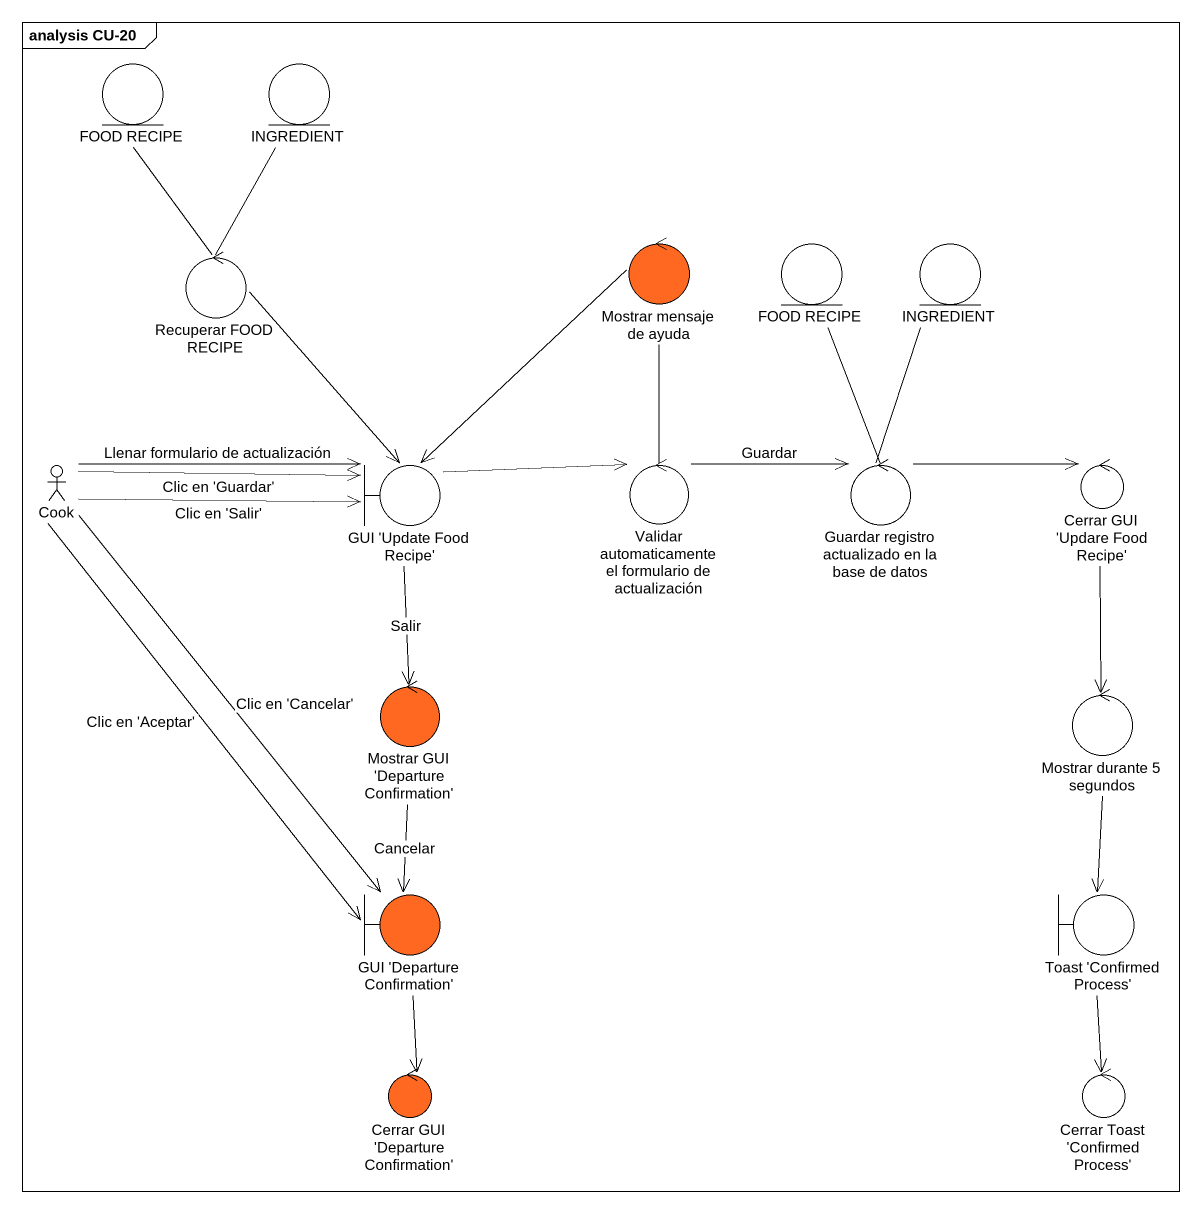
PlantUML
@startuml
mainframe analysis CU-20
entity "FOOD RECIPE" as FOOD_RECIPE
entity INGREDIENT
control "Recuperar FOOD RECIPE" as Recuperar_FOOD_RECIPE
control "Mostrar mensaje de ayuda" as Mostrar_mensaje_de_ayuda #FF6820
entity "FOOD RECIPE" as FOOD_RECIPE_2
entity "INGREDIENT" as INGREDIENT_2
actor Cook
boundary "GUI 'Update Food Recipe'" as GUI_Update_Food_Recipe
control "Validar automaticamente el formulario de actualización" as Validar_automaticamente_el
control "Guardar registro actualizado en la base de datos" as Guardar_registro
control "Cerrar GUI 'Updare Food Recipe'" as Cerrar_GUI_Updare_Food
control "Mostrar GUI 'Departure Confirmation'" as Mostrar_GUI_Departure #FF6820
control "Mostrar durante 5 segundos" as Mostrar_durante_5_segundos
boundary "GUI 'Departure Confirmation'" as GUI_Departure_Confirmation #FF6820
boundary "Toast 'Confirmed Process'" as Toast_Confirmed_Process
control "Cerrar GUI 'Departure Confirmation'" as Cerrar_GUI_Departure #FF6820
control "Cerrar Toast 'Confirmed Process'" as Cerrar_Toast_Confirmed
INGREDIENT -- Recuperar_FOOD_RECIPE
Recuperar_FOOD_RECIPE -up- FOOD_RECIPE
Recuperar_FOOD_RECIPE --> GUI_Update_Food_Recipe
Mostrar_mensaje_de_ayuda --> GUI_Update_Food_Recipe
INGREDIENT_2 -- Guardar_registro
Cook -right-> GUI_Update_Food_Recipe : Llenar formulario de actualización
Cook -right-> GUI_Update_Food_Recipe : Clic en 'Guardar'
Cook -right-> GUI_Update_Food_Recipe : Clic en 'Salir'
Cook --> GUI_Departure_Confirmation : Clic en 'Aceptar'
Cook --> GUI_Departure_Confirmation : Clic en 'Cancelar'
GUI_Update_Food_Recipe -right-> Validar_automaticamente_el
GUI_Update_Food_Recipe --> Mostrar_GUI_Departure : Salir
Validar_automaticamente_el -up- Mostrar_mensaje_de_ayuda
Validar_automaticamente_el -right-> Guardar_registro : Guardar
Guardar_registro -up- FOOD_RECIPE_2
Guardar_registro -right-> Cerrar_GUI_Updare_Food
Cerrar_GUI_Updare_Food --> Mostrar_durante_5_segundos
Mostrar_GUI_Departure --> GUI_Departure_Confirmation : Cancelar
Mostrar_durante_5_segundos --> Toast_Confirmed_Process
GUI_Departure_Confirmation --> Cerrar_GUI_Departure
Toast_Confirmed_Process --> Cerrar_Toast_Confirmed
@enduml
